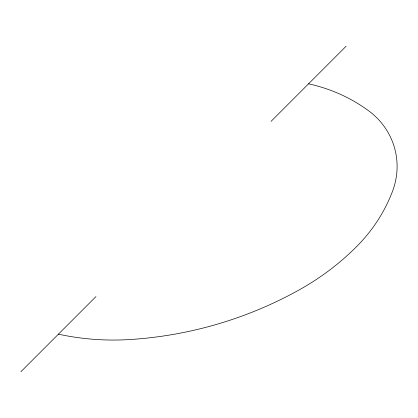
<?xml version="1.0" encoding="UTF-8"?>
<svg xmlns="http://www.w3.org/2000/svg" width="418" height="418" viewBox="0 0 418 418"><rect width="100%" height="100%" fill="white"/><g stroke="black" fill="none" stroke-linecap="round" stroke-linejoin="round"><path stroke-width="0.63" d="M20.9 371.722L95.936 296.618M271.026 121.382L346.062 46.278M308.541 83.83A160.324 151.682 -15.7 0 1 368.77 110.901A76.029 71.927 -15.7 0 1 392.502 191.329A160.324 151.682 -15.7 0 1 356.58 246.63A251.098 237.56 -15.7 0 1 299.319 289.826A379.335 358.884 -15.7 0 1 130.008 339.531A251.098 237.56 -15.7 0 1 58.421 334.17"/></g></svg>
